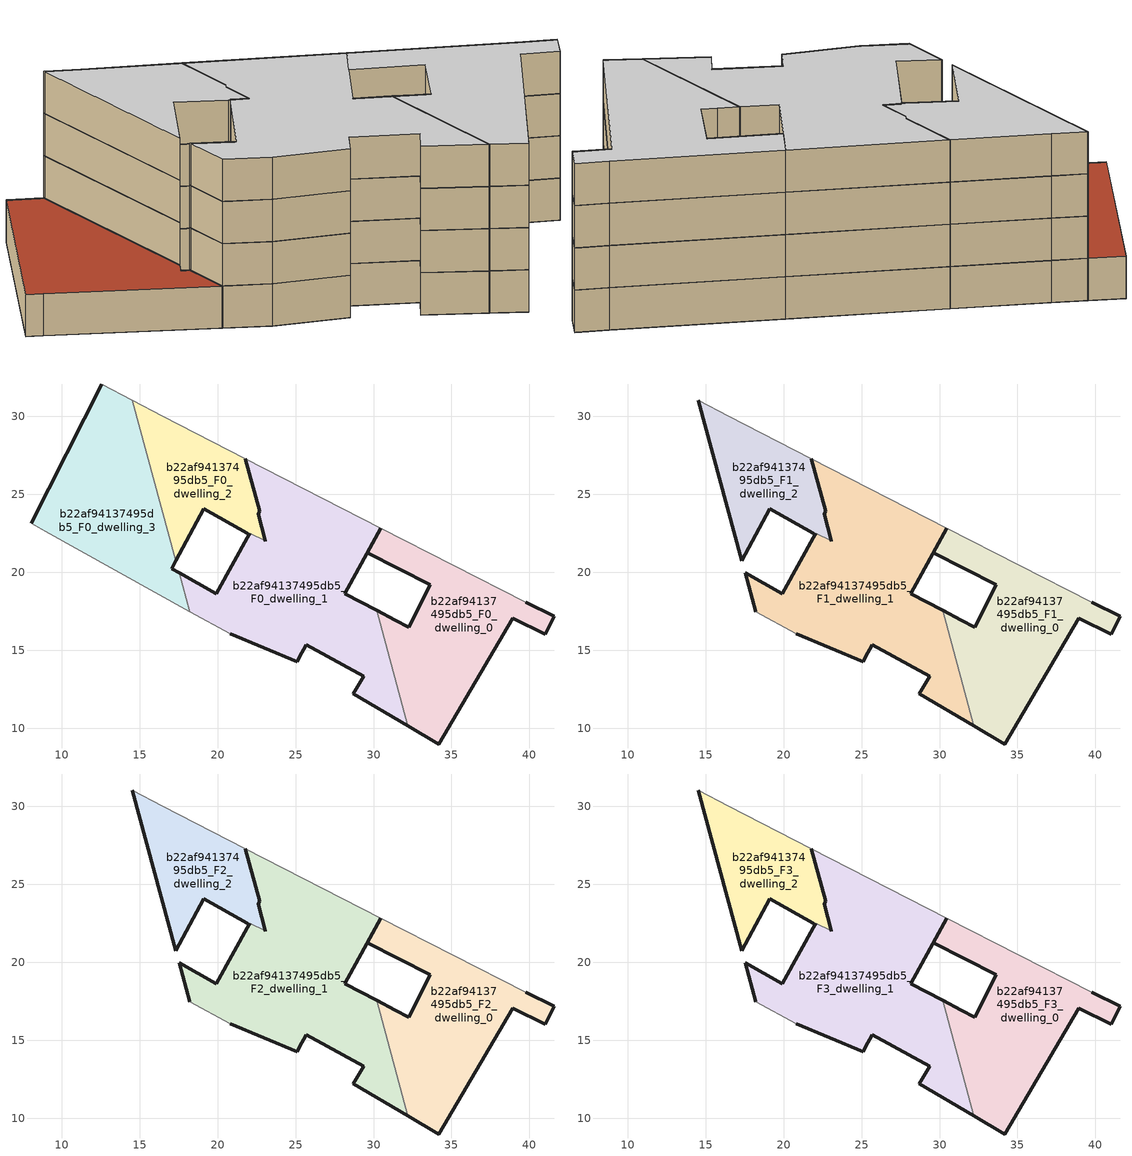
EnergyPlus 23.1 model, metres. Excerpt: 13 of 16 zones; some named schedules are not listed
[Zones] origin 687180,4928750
b22af94137495db5_F0_dwelling_0
 floor ground (EU_floor_Construction): 41.03,16.02 41.6,17.18 39.77,18.08 30.48,22.84 29.6,21.26 33.65,19.21 32.26,16.48 31.39,16.93 30.2,17.56 32.2,10.14 34.17,8.98 38.92,17.05 z0
 wall outside (EU_wall_Construction): 30.2,17.56 31.39,16.93 32.26,16.48 33.65,19.21 29.6,21.26 30.48,22.84 / 39.77,18.08 41.6,17.18 41.03,16.02 38.92,17.05 34.17,8.98 32.2,10.14 z0:3
 wall adiabatic (EU_wall_Construction): 30.48,22.84 39.77,18.08 z0:3
 wall to b22af94137495db5_F0_dwelling_1 (EU_wall_Construction): 32.2,10.14 30.2,17.56 z0:3
b22af94137495db5_F0_dwelling_1
 floor ground (EU_floor_Construction): 32.2,10.14 30.2,17.56 28.15,18.63 30.47,22.84 21.78,27.29 22.69,23.93 22.59,23.74 23.06,22.01 23.05,22.01 22.07,22.5 19.9,18.62 17.53,19.98 18.2,17.48 20.79,16.04 25.09,14.27 25.23,14.53 25.67,15.34 29.38,13.32 28.7,12.2 z0
 wall outside (EU_wall_Construction): 17.53,19.98 19.9,18.62 22.07,22.5 / 23.05,22.01 23.06,22.01 22.59,23.74 22.69,23.93 21.78,27.29 / 30.47,22.84 28.15,18.63 30.2,17.56 / 32.2,10.14 28.7,12.2 29.38,13.32 25.67,15.34 25.23,14.53 25.09,14.27 20.79,16.04 z0:3
 wall to b22af94137495db5_F0_dwelling_3 (EU_wall_Construction): 18.2,17.48 17.53,19.98 z0:3
 wall to b22af94137495db5_F0_dwelling_2 (EU_wall_Construction): 22.07,22.5 23.05,22.01 z0:3
 wall adiabatic (EU_wall_Construction): 21.78,27.29 30.47,22.84 / 20.79,16.04 18.2,17.48 z0:3
b22af94137495db5_F0_dwelling_2
 floor ground (EU_floor_Construction): 23.06,22.01 22.59,23.74 22.69,23.93 21.78,27.29 16.47,30.01 14.53,31.04 17.32,20.73 19.09,24.09 21.89,22.5 22.02,22.42 22.07,22.5 23.05,22.01 z0
 wall outside (EU_wall_Construction): 22.07,22.5 22.02,22.42 21.89,22.5 19.09,24.09 17.32,20.73 / 21.78,27.29 22.69,23.93 22.59,23.74 23.06,22.01 23.05,22.01 z0:3
 wall to b22af94137495db5_F0_dwelling_3 (EU_wall_Construction): 17.32,20.73 14.53,31.04 z0:3
 wall adiabatic (EU_wall_Construction): 14.53,31.04 16.47,30.01 21.78,27.29 z0:3
b22af94137495db5_F0_dwelling_3
 floor ground (EU_floor_Construction): 18.2,17.48 17.53,19.98 17.06,20.24 17.32,20.73 14.53,31.04 12.56,32.08 8.03,23.13 8.94,22.63 z0
 wall outside (EU_wall_Construction): 17.32,20.73 17.06,20.24 17.53,19.98 / 8.03,23.13 12.56,32.08 z0:3
 wall adiabatic (EU_wall_Construction): 12.56,32.08 14.53,31.04 / 18.2,17.48 8.94,22.63 8.03,23.13 z0:3
 roof outside (EU_roof_Construction): 14.53,31.04 17.32,20.73 17.06,20.24 17.53,19.98 18.2,17.48 8.94,22.63 8.03,23.13 12.56,32.08 z3
b22af94137495db5_F1_dwelling_0
 floor to b22af94137495db5_F0_dwelling_0 (EU_floor_Construction): 41.03,16.02 41.6,17.18 39.77,18.08 30.48,22.84 29.6,21.26 33.65,19.21 32.26,16.48 31.39,16.93 30.2,17.56 32.2,10.14 34.17,8.98 38.92,17.05 z3
 wall outside (EU_wall_Construction): 30.2,17.56 31.39,16.93 32.26,16.48 33.65,19.21 29.6,21.26 30.48,22.84 / 39.77,18.08 41.6,17.18 41.03,16.02 38.92,17.05 34.17,8.98 32.2,10.14 z3:6
 wall adiabatic (EU_wall_Construction): 30.48,22.84 39.77,18.08 z3:6
 wall to b22af94137495db5_F1_dwelling_1 (EU_wall_Construction): 32.2,10.14 30.2,17.56 z3:6
b22af94137495db5_F1_dwelling_1
 floor to b22af94137495db5_F0_dwelling_1 (EU_floor_Construction): 32.2,10.14 30.2,17.56 28.15,18.63 30.47,22.84 21.78,27.29 22.69,23.93 22.59,23.74 23.06,22.01 23.05,22.01 22.07,22.5 19.9,18.62 17.53,19.98 18.2,17.48 20.79,16.04 25.09,14.27 25.23,14.53 25.67,15.34 29.38,13.32 28.7,12.2 z3
 wall outside (EU_wall_Construction): 18.2,17.48 17.53,19.98 19.9,18.62 22.07,22.5 / 23.05,22.01 23.06,22.01 22.59,23.74 22.69,23.93 21.78,27.29 / 30.47,22.84 28.15,18.63 30.2,17.56 / 32.2,10.14 28.7,12.2 29.38,13.32 25.67,15.34 25.23,14.53 25.09,14.27 20.79,16.04 z3:6
 wall to b22af94137495db5_F1_dwelling_2 (EU_wall_Construction): 22.07,22.5 23.05,22.01 z3:6
 wall adiabatic (EU_wall_Construction): 21.78,27.29 30.47,22.84 / 20.79,16.04 18.2,17.48 z3:6
b22af94137495db5_F1_dwelling_2
 floor to b22af94137495db5_F0_dwelling_2 (EU_floor_Construction): 23.06,22.01 22.59,23.74 22.69,23.93 21.78,27.29 16.47,30.01 14.53,31.04 17.32,20.73 19.09,24.09 21.89,22.5 22.02,22.42 22.07,22.5 23.05,22.01 z3
 wall outside (EU_wall_Construction): 22.07,22.5 22.02,22.42 21.89,22.5 19.09,24.09 17.32,20.73 14.53,31.04 / 21.78,27.29 22.69,23.93 22.59,23.74 23.06,22.01 23.05,22.01 z3:6
 wall adiabatic (EU_wall_Construction): 14.53,31.04 16.47,30.01 21.78,27.29 z3:6
b22af94137495db5_F2_dwelling_0
 floor to b22af94137495db5_F1_dwelling_0 (EU_floor_Construction): 41.03,16.02 41.6,17.18 39.77,18.08 30.48,22.84 29.6,21.26 33.65,19.21 32.26,16.48 31.39,16.93 30.2,17.56 32.2,10.14 34.17,8.98 38.92,17.05 z6
 wall outside (EU_wall_Construction): 30.2,17.56 31.39,16.93 32.26,16.48 33.65,19.21 29.6,21.26 30.48,22.84 / 39.77,18.08 41.6,17.18 41.03,16.02 38.92,17.05 34.17,8.98 32.2,10.14 z6:9
 wall adiabatic (EU_wall_Construction): 30.48,22.84 39.77,18.08 z6:9
 wall to b22af94137495db5_F2_dwelling_1 (EU_wall_Construction): 32.2,10.14 30.2,17.56 z6:9
b22af94137495db5_F2_dwelling_1
 floor to b22af94137495db5_F1_dwelling_1 (EU_floor_Construction): 32.2,10.14 30.2,17.56 28.15,18.63 30.47,22.84 21.78,27.29 22.69,23.93 22.59,23.74 23.06,22.01 23.05,22.01 22.07,22.5 19.9,18.62 17.53,19.98 18.2,17.48 20.79,16.04 25.09,14.27 25.23,14.53 25.67,15.34 29.38,13.32 28.7,12.2 z6
 wall outside (EU_wall_Construction): 18.2,17.48 17.53,19.98 19.9,18.62 22.07,22.5 / 23.05,22.01 23.06,22.01 22.59,23.74 22.69,23.93 21.78,27.29 / 30.47,22.84 28.15,18.63 30.2,17.56 / 32.2,10.14 28.7,12.2 29.38,13.32 25.67,15.34 25.23,14.53 25.09,14.27 20.79,16.04 z6:9
 wall to b22af94137495db5_F2_dwelling_2 (EU_wall_Construction): 22.07,22.5 23.05,22.01 z6:9
 wall adiabatic (EU_wall_Construction): 21.78,27.29 30.47,22.84 / 20.79,16.04 18.2,17.48 z6:9
b22af94137495db5_F2_dwelling_2
 floor to b22af94137495db5_F1_dwelling_2 (EU_floor_Construction): 23.06,22.01 22.59,23.74 22.69,23.93 21.78,27.29 16.47,30.01 14.53,31.04 17.32,20.73 19.09,24.09 21.89,22.5 22.02,22.42 22.07,22.5 23.05,22.01 z6
 wall outside (EU_wall_Construction): 22.07,22.5 22.02,22.42 21.89,22.5 19.09,24.09 17.32,20.73 14.53,31.04 / 21.78,27.29 22.69,23.93 22.59,23.74 23.06,22.01 23.05,22.01 z6:9
 wall adiabatic (EU_wall_Construction): 14.53,31.04 16.47,30.01 21.78,27.29 z6:9
b22af94137495db5_F3_dwelling_0
 floor to b22af94137495db5_F2_dwelling_0 (EU_floor_Construction): 41.03,16.02 41.6,17.18 39.77,18.08 30.48,22.84 29.6,21.26 33.65,19.21 32.26,16.48 31.39,16.93 30.2,17.56 32.2,10.14 34.17,8.98 38.92,17.05 z9
 wall outside (EU_wall_Construction): 30.2,17.56 31.39,16.93 32.26,16.48 33.65,19.21 29.6,21.26 30.48,22.84 / 39.77,18.08 41.6,17.18 41.03,16.02 38.92,17.05 34.17,8.98 32.2,10.14 z9:12
 wall adiabatic (EU_wall_Construction): 30.48,22.84 39.77,18.08 z9:12
 wall to b22af94137495db5_F3_dwelling_1 (EU_wall_Construction): 32.2,10.14 30.2,17.56 z9:12
 ceiling to b22af94137495db5_F4_dwelling_0 (EU_floor_Construction): 39.77,18.08 41.6,17.18 41.03,16.02 38.92,17.05 34.17,8.98 32.2,10.14 30.2,17.56 31.39,16.93 32.26,16.48 33.65,19.21 29.6,21.26 30.48,22.84 z12
b22af94137495db5_F3_dwelling_1
 floor to b22af94137495db5_F2_dwelling_1 (EU_floor_Construction): 32.2,10.14 30.2,17.56 28.15,18.63 30.47,22.84 21.78,27.29 22.69,23.93 22.59,23.74 23.06,22.01 23.05,22.01 22.07,22.5 19.9,18.62 17.53,19.98 18.2,17.48 20.79,16.04 25.09,14.27 25.23,14.53 25.67,15.34 29.38,13.32 28.7,12.2 z9
 wall outside (EU_wall_Construction): 18.2,17.48 17.53,19.98 19.9,18.62 22.07,22.5 / 23.05,22.01 23.06,22.01 22.59,23.74 22.69,23.93 21.78,27.29 / 30.47,22.84 28.15,18.63 30.2,17.56 / 32.2,10.14 28.7,12.2 29.38,13.32 25.67,15.34 25.23,14.53 25.09,14.27 20.79,16.04 z9:12
 wall to b22af94137495db5_F3_dwelling_2 (EU_wall_Construction): 22.07,22.5 23.05,22.01 z9:12
 wall adiabatic (EU_wall_Construction): 21.78,27.29 30.47,22.84 / 20.79,16.04 18.2,17.48 z9:12
 ceiling to b22af94137495db5_F4_dwelling_1 (EU_floor_Construction): 30.47,22.84 28.15,18.63 30.2,17.56 32.2,10.14 28.7,12.2 29.38,13.32 25.67,15.34 25.23,14.53 25.09,14.27 20.79,16.04 18.2,17.48 17.53,19.98 19.9,18.62 22.07,22.5 23.05,22.01 23.06,22.01 22.59,23.74 22.69,23.93 21.78,27.29 z12
b22af94137495db5_F3_dwelling_2
 floor to b22af94137495db5_F2_dwelling_2 (EU_floor_Construction): 23.06,22.01 22.59,23.74 22.69,23.93 21.78,27.29 16.47,30.01 14.53,31.04 17.32,20.73 19.09,24.09 21.89,22.5 22.02,22.42 22.07,22.5 23.05,22.01 z9
 wall outside (EU_wall_Construction): 22.07,22.5 22.02,22.42 21.89,22.5 19.09,24.09 17.32,20.73 14.53,31.04 / 21.78,27.29 22.69,23.93 22.59,23.74 23.06,22.01 23.05,22.01 z9:12
 wall adiabatic (EU_wall_Construction): 14.53,31.04 16.47,30.01 21.78,27.29 z9:12
 ceiling to b22af94137495db5_F4_dwelling_2 (EU_floor_Construction): 21.78,27.29 22.69,23.93 22.59,23.74 23.06,22.01 23.05,22.01 22.07,22.5 22.02,22.42 21.89,22.5 19.09,24.09 17.32,20.73 14.53,31.04 16.47,30.01 z12
[Building]
EU S2 Campaign: North Axis=0; Terrain=City; Solar Distribution=FullExterior
[Site:Location]
Bologna: Latitude=44.5; Longitude=11.25; Time Zone=1; Elevation=37
[SizingPeriod:WeatherFileDays]
AnnualSizingPeriod: Begin Month=1; Begin Day of Month=1; End Month=12; End Day of Month=31; Day of Week for Start Day=Monday; Use Weather File Daylight Saving Period=No; Use Weather File Rain and Snow Indicators=No
[MATERIAL]
EU_InternalMass_Material: Roughness=MediumRough; Thickness=0.1; Conductivity=1; Density=1800; Specific Heat=900; Thermal Absorptance=0.9; Solar Absorptance=0.7; Visible Absorptance=0.7
[MATERIAL:NOMASS] Roughness=MediumRough; Thermal Absorptance=0.9; Solar Absorptance=0.7; Visible Absorptance=0.7
Name | Thermal Resistance
EU_wall_NoMass | 0.905828
EU_roof_NoMass | 0.37593
EU_floor_NoMass | 0.67114
[CONSTRUCTION]
EU_wall_Construction: EU_wall_NoMass
EU_roof_Construction: EU_roof_NoMass
EU_floor_Construction: EU_floor_NoMass
EU_InternalMass_Construction: EU_InternalMass_Material
[ZONE] Type=1; Multiplier=1; Ceiling Height=autocalculate; Floor Area=autocalculate; Part of Total Floor Area=Yes
Name | Volume
b22af94137495db5_F0_dwelling_0; b22af94137495db5_F1_dwelling_0; b22af94137495db5_F2_dwelling_0; b22af94137495db5_F3_dwelling_0 | 200.8
b22af94137495db5_F0_dwelling_1; b22af94137495db5_F1_dwelling_1; b22af94137495db5_F2_dwelling_1; b22af94137495db5_F3_dwelling_1 | 305.808
b22af94137495db5_F0_dwelling_2; b22af94137495db5_F1_dwelling_2; b22af94137495db5_F2_dwelling_2; b22af94137495db5_F3_dwelling_2 | 119.508
b22af94137495db5_F0_dwelling_3 | 208.686
[INTERNALMASS] Construction=EU_InternalMass_Construction
Name | Zone or ZoneList | Surface Area
b22af94137495db5_F0_dwelling_0_EU_InternalMass | b22af94137495db5_F0_dwelling_0 | 66.9381
b22af94137495db5_F0_dwelling_1_EU_InternalMass | b22af94137495db5_F0_dwelling_1 | 101.936
b22af94137495db5_F0_dwelling_2_EU_InternalMass | b22af94137495db5_F0_dwelling_2 | 39.8378
b22af94137495db5_F0_dwelling_3_EU_InternalMass | b22af94137495db5_F0_dwelling_3 | 69.5618
b22af94137495db5_F1_dwelling_0_EU_InternalMass | b22af94137495db5_F1_dwelling_0 | 94.2825
b22af94137495db5_F1_dwelling_1_EU_InternalMass | b22af94137495db5_F1_dwelling_1 | 93.5625
b22af94137495db5_F1_dwelling_2_EU_InternalMass | b22af94137495db5_F1_dwelling_2 | 90.4451
b22af94137495db5_F2_dwelling_0_EU_InternalMass | b22af94137495db5_F2_dwelling_0 | 94.2825
b22af94137495db5_F2_dwelling_1_EU_InternalMass | b22af94137495db5_F2_dwelling_1 | 93.5625
b22af94137495db5_F2_dwelling_2_EU_InternalMass | b22af94137495db5_F2_dwelling_2 | 90.4451
b22af94137495db5_F3_dwelling_0_EU_InternalMass | b22af94137495db5_F3_dwelling_0 | 94.2825
b22af94137495db5_F3_dwelling_1_EU_InternalMass | b22af94137495db5_F3_dwelling_1 | 93.5625
b22af94137495db5_F3_dwelling_2_EU_InternalMass | b22af94137495db5_F3_dwelling_2 | 90.4451
[OTHEREQUIPMENT] Fuel Type=Electricity; Design Level Calculation Method=Watts/Area; Power per Zone Floor Area=1; Fraction Latent=0; Fraction Radiant=0; Fraction Lost=0; Carbon Dioxide Generation Rate=0; EndUse Subcategory=EU_Step8_InternalGains
Name | Zone or ZoneList or Space or SpaceList | Schedule
EU_Step8_InternalGain_b22af94137495db5_F0_dwelling_0_f000 | b22af94137495db5_F0_dwelling_0 | EU_Step8_GainSchedule_b22af94137495db5_F0_dwelling_0_f000
EU_Step8_InternalGain_b22af94137495db5_F0_dwelling_1_f000 | b22af94137495db5_F0_dwelling_1 | EU_Step8_GainSchedule_b22af94137495db5_F0_dwelling_1_f000
EU_Step8_InternalGain_b22af94137495db5_F0_dwelling_2_f000 | b22af94137495db5_F0_dwelling_2 | EU_Step8_GainSchedule_b22af94137495db5_F0_dwelling_2_f000
EU_Step8_InternalGain_b22af94137495db5_F0_dwelling_3_f000 | b22af94137495db5_F0_dwelling_3 | EU_Step8_GainSchedule_b22af94137495db5_F0_dwelling_3_f000
EU_Step8_InternalGain_b22af94137495db5_F1_dwelling_0_f000 | b22af94137495db5_F1_dwelling_0 | EU_Step8_GainSchedule_b22af94137495db5_F1_dwelling_0_f000
EU_Step8_InternalGain_b22af94137495db5_F1_dwelling_1_f000 | b22af94137495db5_F1_dwelling_1 | EU_Step8_GainSchedule_b22af94137495db5_F1_dwelling_1_f000
EU_Step8_InternalGain_b22af94137495db5_F1_dwelling_2_f000 | b22af94137495db5_F1_dwelling_2 | EU_Step8_GainSchedule_b22af94137495db5_F1_dwelling_2_f000
EU_Step8_InternalGain_b22af94137495db5_F2_dwelling_0_f000 | b22af94137495db5_F2_dwelling_0 | EU_Step8_GainSchedule_b22af94137495db5_F2_dwelling_0_f000
EU_Step8_InternalGain_b22af94137495db5_F2_dwelling_1_f000 | b22af94137495db5_F2_dwelling_1 | EU_Step8_GainSchedule_b22af94137495db5_F2_dwelling_1_f000
EU_Step8_InternalGain_b22af94137495db5_F2_dwelling_2_f000 | b22af94137495db5_F2_dwelling_2 | EU_Step8_GainSchedule_b22af94137495db5_F2_dwelling_2_f000
EU_Step8_InternalGain_b22af94137495db5_F3_dwelling_0_f000 | b22af94137495db5_F3_dwelling_0 | EU_Step8_GainSchedule_b22af94137495db5_F3_dwelling_0_f000
EU_Step8_InternalGain_b22af94137495db5_F3_dwelling_1_f000 | b22af94137495db5_F3_dwelling_1 | EU_Step8_GainSchedule_b22af94137495db5_F3_dwelling_1_f000
EU_Step8_InternalGain_b22af94137495db5_F3_dwelling_2_f000 | b22af94137495db5_F3_dwelling_2 | EU_Step8_GainSchedule_b22af94137495db5_F3_dwelling_2_f000
[ZONEVENTILATION:DESIGNFLOWRATE] Schedule=EU_AlwaysOn; Design Flow Rate Calculation Method=AirChanges/Hour; Air Changes per Hour=0.73129; Ventilation Type=Natural; Fan Pressure Rise=0; Fan Total Efficiency=1; Constant Term Coefficient=1; Temperature Term Coefficient=0; Velocity Term Coefficient=0; Velocity Squared Term Coefficient=0; Minimum Indoor Temperature=-100; Maximum Indoor Temperature=100; Delta Temperature=-100; Minimum Outdoor Temperature=-100; Maximum Outdoor Temperature=100; Maximum Wind Speed=40
Name | Zone or ZoneList or Space or SpaceList
EU_ConstantAir_b22af94137495db5_F0_dwelling_0 | b22af94137495db5_F0_dwelling_0
EU_ConstantAir_b22af94137495db5_F0_dwelling_1 | b22af94137495db5_F0_dwelling_1
EU_ConstantAir_b22af94137495db5_F0_dwelling_2 | b22af94137495db5_F0_dwelling_2
EU_ConstantAir_b22af94137495db5_F0_dwelling_3 | b22af94137495db5_F0_dwelling_3
EU_ConstantAir_b22af94137495db5_F1_dwelling_0 | b22af94137495db5_F1_dwelling_0
EU_ConstantAir_b22af94137495db5_F1_dwelling_1 | b22af94137495db5_F1_dwelling_1
EU_ConstantAir_b22af94137495db5_F1_dwelling_2 | b22af94137495db5_F1_dwelling_2
EU_ConstantAir_b22af94137495db5_F2_dwelling_0 | b22af94137495db5_F2_dwelling_0
EU_ConstantAir_b22af94137495db5_F2_dwelling_1 | b22af94137495db5_F2_dwelling_1
EU_ConstantAir_b22af94137495db5_F2_dwelling_2 | b22af94137495db5_F2_dwelling_2
EU_ConstantAir_b22af94137495db5_F3_dwelling_0 | b22af94137495db5_F3_dwelling_0
EU_ConstantAir_b22af94137495db5_F3_dwelling_1 | b22af94137495db5_F3_dwelling_1
EU_ConstantAir_b22af94137495db5_F3_dwelling_2 | b22af94137495db5_F3_dwelling_2
[HVACTEMPLATE:THERMOSTAT] Constant Heating Setpoint=20; Constant Cooling Setpoint=50
EU_HeatOnly_b22af94137495db5_F0_dwelling_0; EU_HeatOnly_b22af94137495db5_F0_dwelling_1; EU_HeatOnly_b22af94137495db5_F0_dwelling_2; EU_HeatOnly_b22af94137495db5_F0_dwelling_3; EU_HeatOnly_b22af94137495db5_F1_dwelling_0; EU_HeatOnly_b22af94137495db5_F1_dwelling_1; EU_HeatOnly_b22af94137495db5_F1_dwelling_2; EU_HeatOnly_b22af94137495db5_F2_dwelling_0; EU_HeatOnly_b22af94137495db5_F2_dwelling_1; EU_HeatOnly_b22af94137495db5_F2_dwelling_2; EU_HeatOnly_b22af94137495db5_F3_dwelling_0; EU_HeatOnly_b22af94137495db5_F3_dwelling_1; EU_HeatOnly_b22af94137495db5_F3_dwelling_2; EU_HeatOnly_b22af94137495db5_F4_dwelling_0; EU_HeatOnly_b22af94137495db5_F4_dwelling_1; EU_HeatOnly_b22af94137495db5_F4_dwelling_2
[HVACTEMPLATE:ZONE:IDEALLOADSAIRSYSTEM] System Availability Schedule=EU_AlwaysOn; Maximum Heating Supply Air Temperature=50; Minimum Cooling Supply Air Temperature=13; Maximum Heating Supply Air Humidity Ratio=0.0156; Minimum Cooling Supply Air Humidity Ratio=0.0077; Heating Limit=NoLimit; Cooling Limit=NoLimit; Heating Availability Schedule=EU_AlwaysOn; Cooling Availability Schedule=EU_CoolingOff; Dehumidification Control Type=ConstantSensibleHeatRatio; Cooling Sensible Heat Ratio=0.7; Dehumidification Setpoint=60; Humidification Control Type=None; Humidification Setpoint=30; Outdoor Air Method=None; Outdoor Air Flow Rate per Person=0.00944; Outdoor Air Flow Rate per Zone Floor Area=0; Outdoor Air Flow Rate per Zone=0; Demand Controlled Ventilation Type=None; Outdoor Air Economizer Type=NoEconomizer; Heat Recovery Type=None; Sensible Heat Recovery Effectiveness=0.7; Latent Heat Recovery Effectiveness=0.65
Name | Template Thermostat
b22af94137495db5_F0_dwelling_0 | EU_HeatOnly_b22af94137495db5_F0_dwelling_0
b22af94137495db5_F0_dwelling_1 | EU_HeatOnly_b22af94137495db5_F0_dwelling_1
b22af94137495db5_F0_dwelling_2 | EU_HeatOnly_b22af94137495db5_F0_dwelling_2
b22af94137495db5_F0_dwelling_3 | EU_HeatOnly_b22af94137495db5_F0_dwelling_3
b22af94137495db5_F1_dwelling_0 | EU_HeatOnly_b22af94137495db5_F1_dwelling_0
b22af94137495db5_F1_dwelling_1 | EU_HeatOnly_b22af94137495db5_F1_dwelling_1
b22af94137495db5_F1_dwelling_2 | EU_HeatOnly_b22af94137495db5_F1_dwelling_2
b22af94137495db5_F2_dwelling_0 | EU_HeatOnly_b22af94137495db5_F2_dwelling_0
b22af94137495db5_F2_dwelling_1 | EU_HeatOnly_b22af94137495db5_F2_dwelling_1
b22af94137495db5_F2_dwelling_2 | EU_HeatOnly_b22af94137495db5_F2_dwelling_2
b22af94137495db5_F3_dwelling_0 | EU_HeatOnly_b22af94137495db5_F3_dwelling_0
b22af94137495db5_F3_dwelling_1 | EU_HeatOnly_b22af94137495db5_F3_dwelling_1
b22af94137495db5_F3_dwelling_2 | EU_HeatOnly_b22af94137495db5_F3_dwelling_2
